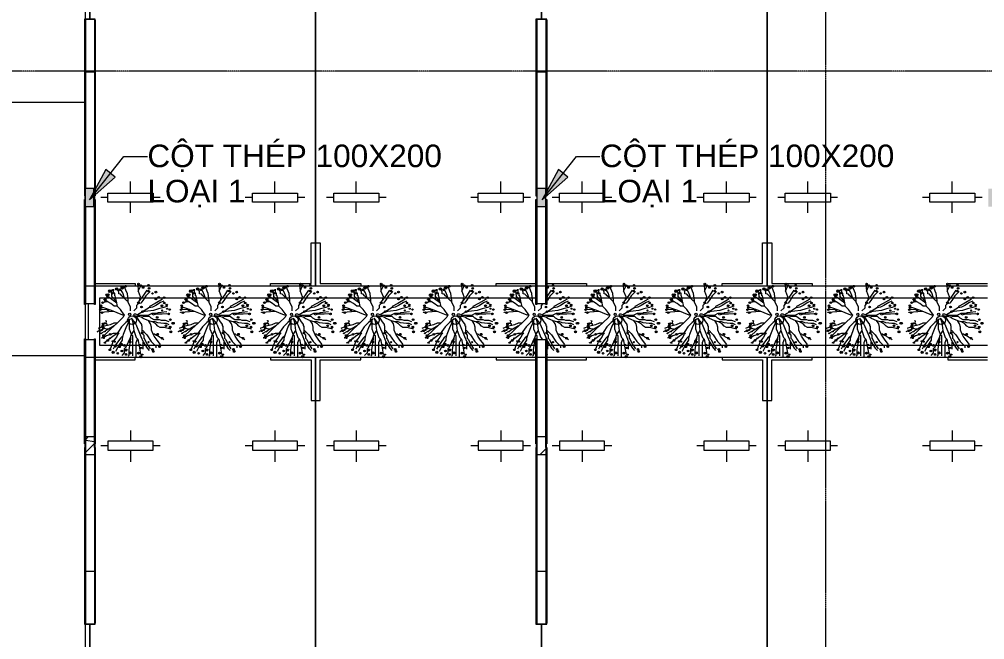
# Model space of a CAD drawing. Header units: millimetres. Extents: x 60855 to 206000, y 5274 to 78634.
# Drawn here: x 68421 to 79112, y 55438 to 62310 of the extents above; entities that cross this region are included whole.
import ezdxf

# ---------------------------------------------------------------- set-up
doc = ezdxf.new("R2010")
doc.units = ezdxf.units.MM
doc.linetypes.add('Grid Line', pattern=[22.225, 12.7, -3.175, 3.175, -3.175])
for name, color, linetype, lineweight in [('A-DETL-GENF-1', 7, 'Continuous', 9), ('A-DETL-THIN', 151, 'Continuous', 9), ('A-FLOR', 192, 'Continuous', 9), ('C-PRKG', 70, 'Continuous', 9), ('G-ANNO-TEXT-1', 7, 'Continuous', 9), ('G-IMPT', 8, 'Continuous', 9), ('L-PLNT-1', 253, 'Continuous', 9), ('S-COLS', 52, 'Continuous', 9), ('S-COLS-1', 52, 'Continuous', 25), ('S-GRID-1', 1, 'Grid Line', 9)]:
    doc.layers.add(name, color=color, linetype=linetype, lineweight=lineweight)
doc.styles.add('Arial', font='arial.ttf', dxfattribs={"height": 250})

# ---------------------------------------------------------------- blocks, each defined once
blk = doc.blocks.new('xe oto1 - xe oto-612721-TKCS_NHÀ XE 1 - MẶT BẰNG COTE _1_000')
at = {"layer": 'C-PRKG'}
for p, q in [((-2440, 4950), (-2000, 4950)), ((-2000, 4950), (-2000, 4980)), ((-500, 4980), (-500, 4950)), ((-500, 4950), (-50, 4950)), ((-50, 4950), (-50, 4500)), ((0, 4500), (0, 4980)), ((0, 0), (0, 4980)), ((-50, 4500), (0, 4500)), ((0, 500), (0, 4500)), ((0, 4500), (0, 500)), ((-2050, 4170), (-2050, 4050)), ((-2050, 4170), (-2050, 4050)), ((-450, 4170), (-450, 4050)), ((-450, 4170), (-450, 4050)), ((-2300, 4000), (-2380, 4000)), ((-2300, 4000), (-2380, 4000)), ((-1800, 4050), (-2300, 4050)), ((-2300, 4050), (-2300, 3950)), ((-1800, 3950), (-1800, 4050)), ((-1720, 4000), (-1800, 4000)), ((-1720, 4000), (-1800, 4000)), ((-700, 4000), (-780, 4000)), ((-700, 4000), (-780, 4000)), ((-200, 4050), (-700, 4050)), ((-700, 4050), (-700, 3950)), ((-200, 3950), (-200, 4050)), ((-120, 4000), (-200, 4000)), ((-120, 4000), (-200, 4000)), ((-2300, 3950), (-1800, 3950)), ((-2050, 3950), (-2050, 3820)), ((-2050, 3950), (-2050, 3820)), ((-700, 3950), (-200, 3950)), ((-450, 3950), (-450, 3820)), ((-450, 3950), (-450, 3820)), ((-2500, 2025), (-2500, 0)), ((-2500, 500), (-2500, 2025)), ((-2500, 2025), (-2500, 500)), ((-2450, 500), (-2500, 500)), ((-2500, 500), (-2500, 0)), ((-2450, 100), (-2450, 500)), ((0, 500), (-50, 500)), ((-50, 500), (-50, 100)), ((0, 0), (0, 500)), ((-2500, 0), (-2000, 0)), ((-2500, 0), (0, 0)), ((-2000, 100), (-2450, 100)), ((-2000, 0), (-2000, 100)), ((-500, 100), (-500, 0)), ((-50, 100), (-500, 100)), ((-500, 0), (0, 0))]:
    blk.add_line(p, q, dxfattribs=at)
blk = doc.blocks.new('xe oto1 - xe oto-V1-TKCS_NHÀ XE 1 - MẶT BẰNG COTE _1_000')
at = {"layer": 'C-PRKG'}
for p, q in [((-2500, 4980), (-2500, 4500)), ((-2500, 4980), (-2500, 0)), ((-2450, 4500), (-2450, 4950)), ((-2450, 4950), (-2000, 4950)), ((-2000, 4950), (-2000, 4980)), ((-500, 4980), (-500, 4950)), ((-500, 4950), (-60, 4950)), ((-2500, 4500), (-2450, 4500)), ((-2500, 500), (-2500, 4500)), ((-2500, 4500), (-2500, 500)), ((-2050, 4170), (-2050, 4050)), ((-2050, 4170), (-2050, 4050)), ((-450, 4170), (-450, 4050)), ((-450, 4170), (-450, 4050)), ((-2300, 4000), (-2380, 4000)), ((-2300, 4000), (-2380, 4000)), ((-1800, 4050), (-2300, 4050)), ((-2300, 4050), (-2300, 3950)), ((-1800, 3950), (-1800, 4050)), ((-1720, 4000), (-1800, 4000)), ((-1720, 4000), (-1800, 4000)), ((-700, 4000), (-780, 4000)), ((-700, 4000), (-780, 4000)), ((-200, 4050), (-700, 4050)), ((-700, 4050), (-700, 3950)), ((-200, 3950), (-200, 4050)), ((-120, 4000), (-200, 4000)), ((-120, 4000), (-200, 4000)), ((-2300, 3950), (-1800, 3950)), ((-2050, 3950), (-2050, 3820)), ((-2050, 3950), (-2050, 3820)), ((-700, 3950), (-200, 3950)), ((-450, 3950), (-450, 3820)), ((-450, 3950), (-450, 3820)), ((0, 0), (0, 2025)), ((0, 500), (0, 2025)), ((0, 2025), (0, 500)), ((-2450, 500), (-2500, 500)), ((-2500, 500), (-2500, 0)), ((-2450, 100), (-2450, 500)), ((0, 500), (-50, 500)), ((-50, 500), (-50, 100)), ((0, 0), (0, 500)), ((-2500, 0), (-2000, 0)), ((-2500, 0), (0, 0)), ((-2000, 100), (-2450, 100)), ((-2000, 0), (-2000, 100)), ((-500, 100), (-500, 0)), ((-50, 100), (-500, 100)), ((-500, 0), (0, 0))]:
    blk.add_line(p, q, dxfattribs=at)
blk = doc.blocks.new('xe oto1 - xe oto-615462-TKCS_NHÀ XE 1 - MẶT BẰNG COTE _1_000')
at = {"layer": 'C-PRKG'}
for p, q in [((-2500, 0), (0, 0)), ((-2500, -2025), (-2500, 0)), ((-500, 0), (0, 0)), ((-500, -100), (-500, 0)), ((0, 0), (0, -500)), ((0, 0), (0, -4980)), ((-2500, 0), (-2000, 0)), ((-2500, -500), (-2500, 0)), ((-2450, -100), (-2450, -500)), ((-2000, -100), (-2450, -100)), ((-2000, 0), (-2000, -100)), ((-50, -100), (-500, -100)), ((-50, -500), (-50, -100)), ((-2450, -500), (-2500, -500)), ((-2500, -500), (-2500, -2025)), ((-2500, -2025), (-2500, -500)), ((0, -500), (-50, -500)), ((0, -500), (0, -4500)), ((0, -4500), (0, -500)), ((-2050, -3950), (-2050, -3820)), ((-2050, -3950), (-2050, -3820)), ((-450, -3950), (-450, -3820)), ((-450, -3950), (-450, -3820)), ((-2300, -3950), (-1800, -3950)), ((-2300, -4050), (-2300, -3950)), ((-1800, -3950), (-1800, -4050)), ((-700, -3950), (-200, -3950)), ((-700, -4050), (-700, -3950)), ((-200, -3950), (-200, -4050)), ((-2300, -4000), (-2380, -4000)), ((-2300, -4000), (-2380, -4000)), ((-1800, -4050), (-2300, -4050)), ((-2050, -4170), (-2050, -4050)), ((-2050, -4170), (-2050, -4050)), ((-1720, -4000), (-1800, -4000)), ((-1720, -4000), (-1800, -4000)), ((-700, -4000), (-780, -4000)), ((-700, -4000), (-780, -4000)), ((-200, -4050), (-700, -4050)), ((-450, -4170), (-450, -4050)), ((-450, -4170), (-450, -4050)), ((-120, -4000), (-200, -4000)), ((-120, -4000), (-200, -4000)), ((-50, -4500), (0, -4500)), ((-50, -4950), (-50, -4500)), ((0, -4500), (0, -4980)), ((-2440, -4950), (-2000, -4950)), ((-2000, -4950), (-2000, -4980)), ((-500, -4950), (-50, -4950)), ((-500, -4980), (-500, -4950))]:
    blk.add_line(p, q, dxfattribs=at)
blk = doc.blocks.new('xe oto1 - xe oto-V3-TKCS_NHÀ XE 1 - MẶT BẰNG COTE _1_000')
at = {"layer": 'C-PRKG'}
for p, q in [((-2500, 0), (0, 0)), ((-2500, -4980), (-2500, 0)), ((-500, 0), (0, 0)), ((-500, -100), (-500, 0)), ((0, 0), (0, -500)), ((0, 0), (0, -2025)), ((-2500, 0), (-2000, 0)), ((-2500, -500), (-2500, 0)), ((-2450, -100), (-2450, -500)), ((-2000, -100), (-2450, -100)), ((-2000, 0), (-2000, -100)), ((-50, -100), (-500, -100)), ((-50, -500), (-50, -100)), ((-2450, -500), (-2500, -500)), ((-2500, -500), (-2500, -4500)), ((-2500, -4500), (-2500, -500)), ((0, -500), (-50, -500)), ((0, -500), (0, -2025)), ((0, -2025), (0, -500)), ((-2050, -3950), (-2050, -3820)), ((-2050, -3950), (-2050, -3820)), ((-450, -3950), (-450, -3820)), ((-450, -3950), (-450, -3820)), ((-2300, -3950), (-1800, -3950)), ((-2300, -4050), (-2300, -3950)), ((-1800, -3950), (-1800, -4050)), ((-700, -3950), (-200, -3950)), ((-700, -4050), (-700, -3950)), ((-200, -3950), (-200, -4050)), ((-2300, -4000), (-2380, -4000)), ((-2300, -4000), (-2380, -4000)), ((-1800, -4050), (-2300, -4050)), ((-2050, -4170), (-2050, -4050)), ((-2050, -4170), (-2050, -4050)), ((-1720, -4000), (-1800, -4000)), ((-1720, -4000), (-1800, -4000)), ((-700, -4000), (-780, -4000)), ((-700, -4000), (-780, -4000)), ((-200, -4050), (-700, -4050)), ((-450, -4170), (-450, -4050)), ((-450, -4170), (-450, -4050)), ((-120, -4000), (-200, -4000)), ((-120, -4000), (-200, -4000)), ((-2500, -4500), (-2450, -4500)), ((-2500, -4980), (-2500, -4500)), ((-2450, -4500), (-2450, -4950)), ((-2450, -4950), (-2000, -4950)), ((-2000, -4950), (-2000, -4980)), ((-500, -4950), (-60, -4950)), ((-500, -4980), (-500, -4950))]:
    blk.add_line(p, q, dxfattribs=at)
blk = doc.blocks.new('CAY SON LIEU - CAY SON LIEU_dwg-2253760-TKCS_NHÀ XE 1 - MẶT BẰNG COTE _1_000')
at = {"layer": 'G-IMPT'}
for p, q in [((-781, 794), (-1309, 1185)), ((-1176, 499), (-1565, 486)), ((-1191, 849), (-1443, 827)), ((-939, 409), (-1574, 357)), ((-1278, -35), (-1289, -152)), ((436, -1018), (436, -1353))]:
    blk.add_line(p, q, dxfattribs=at)
at = {"layer": 'G-IMPT', "flags": 128}
for points in [[(-428, 247), (-605, 500), (-745, 639), (-799, 886), (-847, 1134), (-874, 1134), (-874, 1252), (-928, 1252), (-928, 1440)], [(-252, 849), (-320, 917), (-446, 1043), (-541, 1139), (-608, 1205), (-690, 1227), (-690, 1314), (-762, 1463)], [(-416, 1017), (-504, 1280), (-602, 1445)], [(-144, 434), (-144, 519), (-144, 621), (-252, 827), (-252, 911), (-288, 1235), (-336, 1354), (-420, 1574)], [(201, 1692), (220, 1350), (335, 1598)], [(613, 1404), (462, 1164), (321, 977), (217, 840), (213, 753)], [(220, 1350), (316, 1098), (269, 909)], [(-767, 645), (-901, 645), (-1061, 770), (-1190, 851), (-1368, 956)], [(-799, 874), (-1004, 1103), (-1012, 1252)], [(1353, 980), (1001, 782), (736, 633), (736, 587), (495, 430), (180, 252), (110, 279), (22, 279), (-8, 249), (39, 202), (126, 202), (223, 168), (223, 228), (408, 228), (679, 228), (860, 322), (1108, 322), (1148, 363), (1544, 396)], [(773, 1329), (571, 1126), (434, 921), (343, 784), (213, 753), (142, 683), (142, 558), (12, 428)], [(-423, 242), (-500, 228), (-1030, 443), (-1388, 581), (-1517, 620), (-1565, 667)], [(1580, 654), (1416, 584), (1165, 520), (927, 450), (662, 420), (418, 393)], [(1403, 889), (1262, 822), (1041, 688), (884, 607), (733, 577)], [(-428, 241), (-477, 143), (-745, -122), (-1055, -401), (-1482, -829)], [(-157, 47), (-356, -109), (-558, -311), (-704, -522), (-782, -641), (-896, -720), (-1344, -1055)], [(-139, 65), (-208, -4), (-208, -411), (-109, -646)], [(-106, 98), (106, -182), (347, -755), (449, -1013), (631, -1310), (731, -1410)], [(-102, 102), (-38, -102), (8, -488), (123, -806), (199, -882), (275, -1293), (330, -1598)], [(101, 197), (240, -33), (365, -203), (365, -263), (391, -263), (391, -448), (429, -486), (562, -620), (623, -680), (828, -995), (1045, -1212), (1045, -1285)], [(1661, -73), (1487, -23), (1296, -23), (1212, 17), (954, 17), (820, 94), (739, 175), (515, 175), (374, 138), (223, 175)], [(1664, -214), (1537, -161), (1406, -161), (1128, -120), (1014, -80), (870, -80), (706, -33), (455, 84), (361, 138)], [(1554, 299), (1336, 272), (1051, 272), (904, 239), (873, 309)], [(-1206, -439), (-1346, -394), (-1693, -541)], [(-768, -137), (-923, -144), (-1093, -220), (-1418, -292), (-1641, -386)], [(-904, -265), (-1165, -420), (-1497, -598)], [(-1217, -247), (-1236, -163), (-1365, -137)], [(-211, -73), (-326, -284), (-476, -664), (-531, -851), (-531, -924), (-657, -1123), (-838, -1460)], [(1416, -922), (1275, -821), (1202, -794), (1152, -744), (1031, -704), (979, -652), (914, -652), (837, -466), (837, -318), (796, -177), (693, -23)], [(1728, -422), (1604, -392), (1423, -335), (1242, -335), (1138, -275), (1038, -174), (924, -110), (890, -77)], [(-771, -617), (-940, -617), (-1253, -734), (-1423, -832)], [(-729, -576), (-741, -679), (-797, -792), (-946, -985), (-1042, -1222), (-1101, -1391)], [(-494, -725), (-612, -842), (-874, -1195), (-952, -1352)], [(-106, -665), (-172, -870), (-240, -975), (-270, -1064), (-392, -1297), (-429, -1334), (-429, -1527), (-546, -1644)], [(-148, -790), (-148, -873), (-195, -1178), (-225, -1383), (-225, -1640), (-256, -1671)], [(8, -488), (-110, -661), (-53, -719), (-53, -1009), (-53, -1658)], [(391, -452), (391, -610), (472, -691), (472, -844), (529, -902), (621, -1097), (768, -1338)], [(1252, -1133), (1095, -928), (967, -741), (914, -647)], [(165, -899), (102, -1060), (102, -1187), (102, -1688)]]:
    blk.add_lwpolyline(points, dxfattribs=at)
at = {"layer": 'G-IMPT'}
for centre, radius in [((-1094, 1350), 66.5), ((-1094, 1350), 38.5), ((-1094, 1350), 28.5), ((-1094, 1350), 18.5), ((-956, 1404), 23.9), ((-780, 1457), 54.3), ((-780, 1457), 38.5), ((-780, 1457), 28.5), ((-780, 1457), 18.5), ((-627, 1414), 38.5), ((-627, 1414), 36.5), ((-627, 1414), 28.5), ((-627, 1414), 18.5), ((-520, 1512), 64), ((-520, 1512), 38.5), ((-520, 1512), 28.5), ((-520, 1512), 18.5), ((-366, 1581), 39.3), ((-366, 1581), 38.5), ((-366, 1581), 28.5), ((-366, 1581), 18.5), ((233, 1678), 38.5), ((233, 1678), 28.5), ((233, 1678), 19.3), ((233, 1678), 18.5), ((336, 1608), 38.5), ((336, 1608), 28.5), ((336, 1608), 18.5), ((342, 1608), 6.08), ((447, 1522), 38.5), ((447, 1522), 32.9), ((447, 1522), 28.5), ((447, 1522), 18.5), ((687, 1354), 38.5), ((698, 1615), 38.5), ((687, 1354), 28.5), ((698, 1615), 32.9), ((687, 1354), 22.4), ((698, 1615), 28.5), ((687, 1354), 18.5), ((698, 1615), 18.5), ((725, 1478), 38.5), ((725, 1478), 28.5), ((725, 1478), 24), ((725, 1478), 18.5), ((-1369, 957), 9.71), ((-1313, 976), 38.5), ((-1313, 976), 28.5), ((-1319, 898), 21.7), ((-1313, 976), 25.8), ((-1313, 976), 18.5), ((-1246, 1181), 38.5), ((-1246, 1181), 28.5), ((-1246, 1181), 27.2), ((-1246, 1181), 18.5), ((-1233, 1105), 21.8), ((-1172, 1181), 38.5), ((-1172, 1181), 36.5), ((-1172, 1181), 28.5), ((-1172, 1181), 18.5), ((-983, 1252), 38.5), ((-983, 1252), 28.5), ((-983, 1252), 26.4), ((-983, 1252), 18.5), ((882, 1247), 31.7), ((1038, 1306), 38.5), ((1040, 982), 38.5), ((1040, 982), 32.8), ((1038, 1306), 28.5), ((1038, 1306), 28.6), ((1040, 982), 28.5), ((1038, 1306), 18.5), ((1040, 982), 18.5), ((1173, 1065), 38.5), ((1173, 1065), 28.5), ((1173, 1065), 23.3), ((1173, 1065), 18.5), ((1423, 1046), 38.5), ((1423, 1046), 28.5), ((1423, 1046), 25.5), ((1423, 1046), 18.5), ((-1551, 486), 33.6), ((-1551, 486), 23.6), ((-1551, 486), 13.6), ((-1521, 675), 38.5), ((-1521, 675), 32.5), ((-1521, 675), 28.5), ((-1506, 582), 38.5), ((-1521, 675), 18.5), ((-1506, 582), 28.5), ((-1506, 582), 18.5), ((-1438, 813), 38.5), ((-1438, 813), 28.5), ((-1438, 813), 21.6), ((-1438, 813), 18.5), ((-1177, 470), 38.5), ((-1177, 470), 28.5), ((-1177, 470), 18.5), ((228, 810), 38.5), ((228, 810), 28.5), ((228, 810), 18.5), ((374, 610), 38.5), ((374, 610), 28.5), ((374, 610), 18.5), ((1321, 671), 40.1), ((1321, 671), 38.5), ((1321, 671), 28.5), ((1321, 671), 18.5), ((1334, 454), 24.8), ((1432, 799), 38.5), ((1432, 799), 34.3), ((1432, 799), 28.5), ((1432, 799), 18.5), ((1542, 709), 38.5), ((1542, 709), 32.4), ((1542, 709), 28.5), ((1542, 709), 18.5), ((1559, 535), 24), ((1686, 493), 30.6), ((-1565, 367), 8.61), ((-1467, 348), 38.5), ((-1467, 348), 28.5), ((-1467, 348), 18.5), ((-1467, 348), 15), ((-70, 0), 203), ((-177, 275), 50.7), ((418, 393), 38.5), ((418, 393), 28.5), ((418, 393), 18.5), ((1103, 126), 38.5), ((1103, 126), 28.5), ((1103, 126), 18.5), ((1635, 293), 39.2), ((1635, 293), 38.5), ((1635, 293), 28.5), ((1635, 293), 18.5), ((1716, 21), 38.5), ((1716, 21), 28.5), ((1716, 21), 28.5), ((1716, 21), 18.5), ((-1624, -387), 4.48), ((-1606, -363), 5.3), ((-1469, -465), 17.2), ((-1430, -273), 38.5), ((-1430, -273), 28.5), ((-1413, -177), 43.7), ((-1414, -350), 38.5), ((-1430, -273), 22), ((-1414, -350), 38.2), ((-1413, -177), 38.5), ((-1430, -273), 18.5), ((-1414, -350), 28.5), ((-1413, -177), 28.5), ((-1414, -350), 18.5), ((-1413, -177), 18.5), ((-1351, -131), 8.27), ((-1346, -381), 11.7), ((-1292, -162), 9.2), ((-1290, -20), 5.73), ((-1271, -37), 7.01), ((-1215, -418), 12.9), ((1508, -260), 38.5), ((1508, -260), 33.2), ((1508, -260), 28.5), ((1508, -260), 18.5), ((1703, -324), 38.5), ((1703, -324), 35), ((1703, -324), 28.5), ((1703, -324), 18.5), ((1818, -141), 38.5), ((1818, -141), 38), ((1818, -141), 28.5), ((1818, -141), 18.5), ((1856, -141), 38.5), ((1856, -141), 28.5), ((1856, -141), 18.5), ((-1687, -542), 3.03), ((-1669, -524), 5.71), ((-1567, -494), 38.5), ((-1567, -494), 31.3), ((-1567, -494), 28.5), ((-1567, -494), 18.5), ((-1506, -611), 18), ((-1484, -822), 6.1), ((-1459, -818), 8.58), ((-1397, -714), 38.5), ((-1397, -714), 28.5), ((-1397, -714), 21.1), ((-1397, -714), 18.5), ((-1383, -836), 21.7), ((-1338, -531), 15.2), ((-1103, -849), 22.4), ((-1084, -663), 38.5), ((-1084, -663), 28.5), ((-1084, -663), 18.5), ((-722, -615), 38.5), ((-722, -615), 28.5), ((-722, -615), 18.5), ((404, -597), 38.5), ((404, -597), 28.5), ((404, -597), 18.5), ((1120, -654), 38.5), ((1120, -654), 28.5), ((1120, -654), 18.5), ((1327, -839), 38.5), ((1327, -839), 28.5), ((1327, -839), 18.5), ((1739, -541), 45.4), ((1739, -541), 38.5), ((1739, -541), 28.5), ((1739, -541), 18.5), ((-1354, -1054), 11.3), ((-1310, -1054), 18), ((-1198, -943), 38.5), ((-1198, -943), 28.5), ((-1198, -943), 18.5), ((-1101, -1381), 38.5), ((-1101, -1381), 36.4), ((-973, -980), 24.9), ((-882, -998), 33.3), ((-845, -1211), 38.5), ((-845, -1211), 30.8), ((-845, -1211), 28.5), ((-845, -1211), 18.5), ((-650, -1240), 38.5), ((-650, -1240), 34.6), ((-650, -1240), 28.5), ((-650, -1240), 18.5), ((-559, -1119), 38.5), ((-559, -1119), 38), ((-559, -1119), 28.5), ((-559, -1119), 18.5), ((-432, -1193), 24.2), ((-417, -1173), 38.5), ((-417, -1173), 28.5), ((-417, -1173), 18.5), ((-158, -1013), 38.5), ((-158, -1013), 28.5), ((-158, -1013), 18.5), ((295, -1145), 25.4), ((354, -1291), 31.8), ((698, -1024), 26.2), ((884, -1365), 38.7), ((884, -1365), 38.5), ((884, -1365), 28.5), ((884, -1365), 18.5), ((1215, -1229), 42.5), ((1215, -1229), 38.5), ((1215, -1229), 28.5), ((1215, -1229), 18.5), ((-1101, -1381), 28.5), ((-1101, -1381), 18.5), ((-946, -1495), 49.6), ((-946, -1495), 38.5), ((-946, -1495), 28.5), ((-946, -1495), 18.5), ((-734, -1543), 33.6), ((-543, -1432), 38.5), ((-543, -1432), 28.9), ((-543, -1432), 28.5), ((-543, -1432), 18.5), ((-354, -1399), 38.5), ((-348, -1596), 38.5), ((-354, -1399), 28.5), ((-348, -1596), 34.1), ((-348, -1596), 28.5), ((-354, -1399), 18.5), ((-348, -1596), 18.5), ((-333, -1378), 29.9), ((-145, -1536), 38.5), ((-145, -1507), 29.4), ((-145, -1536), 28.5), ((-145, -1536), 18.5), ((232, -1539), 44.5), ((232, -1539), 38.5), ((232, -1539), 28.5), ((232, -1539), 18.5), ((340, -1701), 49.8), ((340, -1701), 38.5), ((340, -1701), 28.5), ((340, -1701), 18.5), ((408, -1602), 25.7), ((919, -1458), 38.4), ((919, -1458), 38.5), ((919, -1458), 28.5), ((919, -1458), 18.5)]:
    blk.add_circle(centre, radius, dxfattribs=at)
blk = doc.blocks.new('CAY SON LIEU - CAY BONG TRANG-2253785-TKCS_NHÀ XE 1 - MẶT BẰNG COTE _1_000')
at = {"xscale": 0.238, "yscale": 0.238, "zscale": 0.238}
blk.add_blockref('CAY SON LIEU - CAY SON LIEU_dwg-2253760-TKCS_NHÀ XE 1 - MẶT BẰNG COTE _1_000', (0, 0), dxfattribs=at)
blk = doc.blocks.new('CAY SON LIEU - CAY SON LIEU_dwg-V8-TKCS_NHÀ XE 1 - MẶT BẰNG COTE _1_000')
at = {"layer": 'G-IMPT'}
for p, q in [((-781, 794), (-1309, 1185)), ((-1176, 499), (-1565, 486)), ((-1191, 849), (-1443, 827)), ((-939, 409), (-1574, 357)), ((-1278, -35), (-1289, -152)), ((436, -1018), (436, -1353))]:
    blk.add_line(p, q, dxfattribs=at)
at = {"layer": 'G-IMPT', "flags": 128}
for points in [[(-428, 247), (-605, 500), (-745, 639), (-799, 886), (-847, 1134), (-874, 1134), (-874, 1252), (-928, 1252), (-928, 1440)], [(-252, 849), (-320, 917), (-446, 1043), (-541, 1139), (-608, 1205), (-690, 1227), (-690, 1314), (-762, 1463)], [(-416, 1017), (-504, 1280), (-602, 1445)], [(-144, 434), (-144, 519), (-144, 621), (-252, 827), (-252, 911), (-288, 1235), (-336, 1354), (-420, 1574)], [(613, 1404), (462, 1164), (408, 1092)], [(-767, 645), (-901, 645), (-1061, 770), (-1190, 851), (-1368, 956)], [(-799, 874), (-1004, 1103), (-1012, 1252)], [(1353, 980), (1001, 782), (736, 633), (736, 587), (495, 430), (180, 252), (110, 279), (22, 279), (-8, 249), (39, 202), (126, 202), (223, 168), (223, 228), (408, 228), (679, 228), (860, 322), (1108, 322), (1148, 363), (1544, 396)], [(773, 1329), (571, 1126), (434, 921), (408, 882)], [(-423, 242), (-500, 228), (-1030, 443), (-1388, 581), (-1517, 620), (-1565, 667)], [(234, 758), (213, 753), (142, 683), (142, 558), (12, 428)], [(1580, 654), (1416, 584), (1165, 520), (927, 450), (662, 420), (418, 393)], [(1403, 889), (1262, 822), (1041, 688), (884, 607), (733, 577)], [(-428, 241), (-477, 143), (-745, -122), (-1055, -401), (-1482, -829)], [(-157, 47), (-356, -109), (-558, -311), (-704, -522), (-782, -641), (-896, -720), (-1344, -1055)], [(-139, 65), (-208, -4), (-208, -411), (-109, -646)], [(-106, 98), (106, -182), (347, -755), (390, -864)], [(-102, 102), (-38, -102), (8, -488), (123, -806), (199, -882), (202, -898)], [(101, 197), (240, -33), (365, -203), (365, -263), (391, -263), (391, -448), (429, -486), (562, -620), (623, -680), (828, -995), (1045, -1212), (1045, -1285)], [(1661, -73), (1487, -23), (1296, -23), (1212, 17), (954, 17), (820, 94), (739, 175), (515, 175), (374, 138), (223, 175)], [(1664, -214), (1537, -161), (1406, -161), (1128, -120), (1014, -80), (870, -80), (706, -33), (455, 84), (361, 138)], [(1554, 299), (1336, 272), (1051, 272), (904, 239), (873, 309)], [(-1206, -439), (-1346, -394), (-1693, -541)], [(-768, -137), (-923, -144), (-1093, -220), (-1418, -292), (-1641, -386)], [(-904, -265), (-1165, -420), (-1497, -598)], [(-1217, -247), (-1236, -163), (-1365, -137)], [(-211, -73), (-326, -284), (-476, -664), (-531, -851), (-531, -924), (-657, -1123), (-838, -1460)], [(1416, -922), (1275, -821), (1202, -794), (1152, -744), (1031, -704), (979, -652), (914, -652), (837, -466), (837, -318), (796, -177), (693, -23)], [(1728, -422), (1604, -392), (1423, -335), (1242, -335), (1138, -275), (1038, -174), (924, -110), (890, -77)], [(-771, -617), (-940, -617), (-1253, -734), (-1423, -832)], [(-729, -576), (-741, -679), (-797, -792), (-946, -985), (-1042, -1222), (-1101, -1391)], [(-494, -725), (-612, -842), (-874, -1195), (-952, -1352)], [(-106, -665), (-172, -870), (-240, -975), (-270, -1064), (-392, -1297), (-429, -1334), (-429, -1527), (-546, -1644)], [(-148, -790), (-148, -873), (-195, -1178), (-225, -1383), (-225, -1640), (-256, -1671)], [(8, -488), (-110, -661), (-53, -719), (-53, -898)], [(391, -452), (391, -610), (472, -691), (472, -844), (529, -902), (621, -1097), (768, -1338)], [(1252, -1133), (1095, -928), (967, -741), (914, -647)], [(408, -910), (449, -1013), (631, -1310), (731, -1410)]]:
    blk.add_lwpolyline(points, dxfattribs=at)
at = {"layer": 'G-IMPT'}
for centre, radius in [((-1094, 1350), 66.5), ((-1094, 1350), 38.5), ((-1094, 1350), 28.5), ((-1094, 1350), 18.5), ((-956, 1404), 23.9), ((-780, 1457), 54.3), ((-780, 1457), 38.5), ((-780, 1457), 28.5), ((-780, 1457), 18.5), ((-627, 1414), 38.5), ((-627, 1414), 36.5), ((-627, 1414), 28.5), ((-627, 1414), 18.5), ((-520, 1512), 64), ((-520, 1512), 38.5), ((-520, 1512), 28.5), ((-520, 1512), 18.5), ((-366, 1581), 39.3), ((-366, 1581), 38.5), ((-366, 1581), 28.5), ((-366, 1581), 18.5), ((447, 1522), 38.5), ((447, 1522), 32.9), ((447, 1522), 28.5), ((447, 1522), 18.5), ((687, 1354), 38.5), ((698, 1615), 38.5), ((687, 1354), 28.5), ((698, 1615), 32.9), ((687, 1354), 22.4), ((698, 1615), 28.5), ((687, 1354), 18.5), ((698, 1615), 18.5), ((725, 1478), 38.5), ((725, 1478), 28.5), ((725, 1478), 24), ((725, 1478), 18.5), ((-1369, 957), 9.71), ((-1313, 976), 38.5), ((-1313, 976), 28.5), ((-1319, 898), 21.7), ((-1313, 976), 25.8), ((-1313, 976), 18.5), ((-1246, 1181), 38.5), ((-1246, 1181), 28.5), ((-1246, 1181), 27.2), ((-1246, 1181), 18.5), ((-1233, 1105), 21.8), ((-1172, 1181), 38.5), ((-1172, 1181), 36.5), ((-1172, 1181), 28.5), ((-1172, 1181), 18.5), ((-983, 1252), 38.5), ((-983, 1252), 28.5), ((-983, 1252), 26.4), ((-983, 1252), 18.5), ((882, 1247), 31.7), ((1038, 1306), 38.5), ((1040, 982), 38.5), ((1040, 982), 32.8), ((1038, 1306), 28.5), ((1038, 1306), 28.6), ((1040, 982), 28.5), ((1038, 1306), 18.5), ((1040, 982), 18.5), ((1173, 1065), 38.5), ((1173, 1065), 28.5), ((1173, 1065), 23.3), ((1173, 1065), 18.5), ((1423, 1046), 38.5), ((1423, 1046), 28.5), ((1423, 1046), 25.5), ((1423, 1046), 18.5), ((-1551, 486), 33.6), ((-1551, 486), 23.6), ((-1551, 486), 13.6), ((-1521, 675), 38.5), ((-1521, 675), 32.5), ((-1521, 675), 28.5), ((-1506, 582), 38.5), ((-1521, 675), 18.5), ((-1506, 582), 28.5), ((-1506, 582), 18.5), ((-1438, 813), 38.5), ((-1438, 813), 28.5), ((-1438, 813), 21.6), ((-1438, 813), 18.5), ((-1177, 470), 38.5), ((-1177, 470), 28.5), ((-1177, 470), 18.5), ((374, 610), 38.5), ((374, 610), 28.5), ((374, 610), 18.5), ((1321, 671), 40.1), ((1321, 671), 38.5), ((1321, 671), 28.5), ((1321, 671), 18.5), ((1334, 454), 24.8), ((1432, 799), 38.5), ((1432, 799), 34.3), ((1432, 799), 28.5), ((1432, 799), 18.5), ((1542, 709), 38.5), ((1542, 709), 32.4), ((1542, 709), 28.5), ((1542, 709), 18.5), ((1559, 535), 24), ((1686, 493), 30.6), ((-1565, 367), 8.61), ((-1467, 348), 38.5), ((-1467, 348), 28.5), ((-1467, 348), 18.5), ((-1467, 348), 15), ((-70, 0), 203), ((-177, 275), 50.7), ((418, 393), 38.5), ((418, 393), 28.5), ((418, 393), 18.5), ((1103, 126), 38.5), ((1103, 126), 28.5), ((1103, 126), 18.5), ((1635, 293), 39.2), ((1635, 293), 38.5), ((1635, 293), 28.5), ((1635, 293), 18.5), ((1716, 21), 38.5), ((1716, 21), 28.5), ((1716, 21), 28.5), ((1716, 21), 18.5), ((-1624, -387), 4.48), ((-1606, -363), 5.3), ((-1469, -465), 17.2), ((-1430, -273), 38.5), ((-1430, -273), 28.5), ((-1413, -177), 43.7), ((-1414, -350), 38.5), ((-1430, -273), 22), ((-1414, -350), 38.2), ((-1413, -177), 38.5), ((-1430, -273), 18.5), ((-1414, -350), 28.5), ((-1413, -177), 28.5), ((-1414, -350), 18.5), ((-1413, -177), 18.5), ((-1351, -131), 8.27), ((-1346, -381), 11.7), ((-1292, -162), 9.2), ((-1290, -20), 5.73), ((-1271, -37), 7.01), ((-1215, -418), 12.9), ((1508, -260), 38.5), ((1508, -260), 33.2), ((1508, -260), 28.5), ((1508, -260), 18.5), ((1703, -324), 38.5), ((1703, -324), 35), ((1703, -324), 28.5), ((1703, -324), 18.5), ((1818, -141), 38.5), ((1818, -141), 38), ((1818, -141), 28.5), ((1818, -141), 18.5), ((1856, -141), 38.5), ((1856, -141), 28.5), ((1856, -141), 18.5), ((-1687, -542), 3.03), ((-1669, -524), 5.71), ((-1567, -494), 38.5), ((-1567, -494), 31.3), ((-1567, -494), 28.5), ((-1567, -494), 18.5), ((-1506, -611), 18), ((-1484, -822), 6.1), ((-1459, -818), 8.58), ((-1397, -714), 38.5), ((-1397, -714), 28.5), ((-1397, -714), 21.1), ((-1397, -714), 18.5), ((-1383, -836), 21.7), ((-1338, -531), 15.2), ((-1103, -849), 22.4), ((-1084, -663), 38.5), ((-1084, -663), 28.5), ((-1084, -663), 18.5), ((-722, -615), 38.5), ((-722, -615), 28.5), ((-722, -615), 18.5), ((404, -597), 38.5), ((404, -597), 28.5), ((404, -597), 18.5), ((1120, -654), 38.5), ((1120, -654), 28.5), ((1120, -654), 18.5), ((1327, -839), 38.5), ((1327, -839), 28.5), ((1327, -839), 18.5), ((1739, -541), 45.4), ((1739, -541), 38.5), ((1739, -541), 28.5), ((1739, -541), 18.5), ((-1354, -1054), 11.3), ((-1310, -1054), 18), ((-1198, -943), 38.5), ((-1198, -943), 28.5), ((-1198, -943), 18.5), ((-1101, -1381), 38.5), ((-1101, -1381), 36.4), ((-973, -980), 24.9), ((-882, -998), 33.3), ((-845, -1211), 38.5), ((-845, -1211), 30.8), ((-845, -1211), 28.5), ((-845, -1211), 18.5), ((-650, -1240), 38.5), ((-650, -1240), 34.6), ((-650, -1240), 28.5), ((-650, -1240), 18.5), ((-559, -1119), 38.5), ((-559, -1119), 38), ((-559, -1119), 28.5), ((-559, -1119), 18.5), ((-432, -1193), 24.2), ((-417, -1173), 38.5), ((-417, -1173), 28.5), ((-417, -1173), 18.5), ((-158, -1013), 38.5), ((-158, -1013), 28.5), ((-158, -1013), 18.5), ((698, -1024), 26.2), ((884, -1365), 38.7), ((884, -1365), 38.5), ((884, -1365), 28.5), ((884, -1365), 18.5), ((1215, -1229), 42.5), ((1215, -1229), 38.5), ((1215, -1229), 28.5), ((1215, -1229), 18.5), ((-1101, -1381), 28.5), ((-1101, -1381), 18.5), ((-946, -1495), 49.6), ((-946, -1495), 38.5), ((-946, -1495), 28.5), ((-946, -1495), 18.5), ((-734, -1543), 33.6), ((-543, -1432), 38.5), ((-543, -1432), 28.9), ((-543, -1432), 28.5), ((-543, -1432), 18.5), ((-354, -1399), 38.5), ((-348, -1596), 38.5), ((-354, -1399), 28.5), ((-348, -1596), 34.1), ((-348, -1596), 28.5), ((-354, -1399), 18.5), ((-348, -1596), 18.5), ((-333, -1378), 29.9), ((-145, -1536), 38.5), ((-145, -1507), 29.4), ((-145, -1536), 28.5), ((-145, -1536), 18.5), ((919, -1458), 38.4), ((919, -1458), 38.5), ((919, -1458), 28.5), ((919, -1458), 18.5)]:
    blk.add_circle(centre, radius, dxfattribs=at)
for start, end in [(360, 89.8319), (270.1681, 360)]:
    blk.add_arc((408, -1602), 25.7, start, end, dxfattribs=at)
blk = doc.blocks.new('CAY SON LIEU - CAY BONG TRANG-V9-TKCS_NHÀ XE 1 - MẶT BẰNG COTE _1_000')
at = {"xscale": 0.238, "yscale": 0.238, "zscale": 0.238}
blk.add_blockref('CAY SON LIEU - CAY SON LIEU_dwg-V8-TKCS_NHÀ XE 1 - MẶT BẰNG COTE _1_000', (0, 0), dxfattribs=at)
blk = doc.blocks.new('TRỤ ĐỂ XE - TRỤ ĐỂ XE-2599185-TKCS_NHÀ XE 1 - MẶT BẰNG COTE _1_000')
at = {"layer": 'S-COLS'}
for p, q in [((-60, 961), (-60, 1185)), ((-60, 1185), (-50, 1185)), ((-50, 1185), (-50, 961)), ((-50, 1177), (50, 1177)), ((50, 961), (50, 1185)), ((50, 1185), (60, 1185)), ((60, 1185), (60, 961)), ((50, 978), (-50, 978)), ((-60, 20), (-60, 961)), ((-50, 961), (-60, 961)), ((-50, 961), (-50, 100)), ((50, 100), (50, 961)), ((60, 961), (50, 961)), ((60, 961), (60, 20)), ((-50, 20), (-60, 20)), ((60, 20), (50, 20)), ((-60, -1363), (-60, -20)), ((-50, -20), (-60, -20)), ((-50, -1363), (-50, -100)), ((60, -20), (50, -20)), ((50, -1363), (50, -100)), ((60, -1363), (60, -20)), ((-60, -1966), (-60, -1363)), ((-50, -1363), (-60, -1363)), ((-50, -1966), (-50, -1363)), ((-50, -1388), (50, -1388)), ((50, -1966), (50, -1363)), ((60, -1363), (50, -1363)), ((60, -1966), (60, -1363)), ((-50, -1966), (-60, -1966)), ((-60, -1966), (-60, -1975)), ((-60, -1975), (60, -1975)), ((-50, -1974), (-50, -1966)), ((-50, -1974), (50, -1974)), ((60, -1966), (50, -1966)), ((50, -1974), (50, -1966)), ((60, -1975), (60, -1966))]:
    blk.add_line(p, q, dxfattribs=at)
blk = doc.blocks.new('TRỤ ĐỂ XE - TRỤ ĐỂ XE-V30-TKCS_NHÀ XE 1 - MẶT BẰNG COTE _1_000')
at = {"layer": 'S-COLS'}
h = blk.add_hatch(dxfattribs=at)
h.set_pattern_fill('FP_1', color=256, style=0, pattern_type=2)
h.set_pattern_definition([(230, (69202.6, 60335.3), (-910.9205, 79.6957), [95.25, -1047.75]), (175, (69202.6, 60335.3), (176.214, -955.284), [76.2, -838.2]), (280.451, (69126.65, 60341.95), (-734.7125, -875.5834), [80.95, -890.45]), (226.184, (69202.6, 60081.3), (-1355.395, 210.214), [142.875, -1571.625]), (276.636, (69089.6, 60098.8), (-1187.013, -1237.138), [121.425, -1335.676]), (171.184, (69202.6, 60081.3), (-1187.025, -1237.126), [114.3, -1257.3]), (201, (69075.6, 60144.8), (-758.072, 511.3264), [95.25, -1047.75]), (146, (69075.6, 60144.8), (-309.011, -920.941), [76.2, -838.2]), (251.451, (69012.4, 60187.4), (-1067.085, -409.607), [80.95, -890.45]), (217.5, (69202.56, 60335.3), (-15.443, -422.7752), [8.382, -819.658, 8.382, -842.518, -841.375]), (217.5, (69202.56, 60335.3), (-15.443, -422.7752), [-1678.94, 8.382, -832.993]), (187.5, (69202.56, 60335.3), (-334.0983, -500.9029), [8.382, -476.758, 8.382, -800.608, -320.675]), (187.5, (69202.56, 60335.3), (-334.0983, -500.9029), [-1294.13, 8.382, -312.293]), (147.5, (69485.77, 60335.3), (-677.9547, 28.6448), [8.382, -309.118, 8.382, -982.218, -1314.45]), (147.5, (69485.77, 60335.3), (-677.9547, 28.6448), [-1308.1, 8.382, -1306.068]), (137.5, (69612.8, 60335.3), (-740.6466, -127.1332), [8.382, -404.368, 8.382, -649.478, -933.45]), (137.5, (69612.8, 60335.3), (-740.6466, -127.1332), [-1070.61, 8.382, -925.068]), (225, (69202.56, 60335.3), (314.309, -314.309), []), (225, (69202.56, 59859.06), (314.309, -314.309), [])])
h.paths.add_polyline_path([(-50, 100), (-50, -100), (-45, -100), (-45, 100)])
for p, q in [((-60, 961), (-60, 1185)), ((-60, 1185), (-50, 1185)), ((-50, 1185), (-50, 961)), ((-50, 1177), (50, 1177)), ((50, 961), (50, 1185)), ((50, 1185), (60, 1185)), ((60, 1185), (60, 961)), ((50, 978), (-50, 978)), ((-60, 20), (-60, 961)), ((-50, 961), (-60, 961)), ((-50, 961), (-50, 20)), ((50, 100), (50, 961)), ((60, 961), (50, 961)), ((60, 961), (60, 20)), ((-50, 20), (-60, 20)), ((-45, 100), (-50, 100)), ((60, 20), (55, 20)), ((-60, -1363), (-60, -20)), ((-50, -20), (-60, -20)), ((-50, -1363), (-50, -20)), ((-45, -100), (-50, -100)), ((50, -1363), (50, -100)), ((60, -20), (55, -20)), ((60, -1363), (60, -20)), ((-60, -1966), (-60, -1363)), ((-50, -1363), (-60, -1363)), ((-50, -1966), (-50, -1363)), ((-50, -1388), (50, -1388)), ((50, -1966), (50, -1363)), ((60, -1363), (50, -1363)), ((60, -1966), (60, -1363)), ((-50, -1966), (-60, -1966)), ((-60, -1966), (-60, -1975)), ((-60, -1975), (60, -1975)), ((-50, -1974), (-50, -1966)), ((-50, -1974), (50, -1974)), ((60, -1966), (50, -1966)), ((50, -1974), (50, -1966)), ((60, -1975), (60, -1966))]:
    blk.add_line(p, q, dxfattribs=at)
at = {"layer": 'S-COLS-1'}
blk.add_line((-50, 20), (-50, -20), dxfattribs=at)
blk = doc.blocks.new('TRỤ ĐỂ XE - TRỤ ĐỂ XE-2599187-TKCS_NHÀ XE 1 - MẶT BẰNG COTE _1_000')
at = {"layer": 'S-COLS'}
h = blk.add_hatch(dxfattribs=at)
h.set_pattern_fill('FP_2', color=256, style=0, pattern_type=2)
h.set_pattern_definition([(230, (74202.6, 57586.3), (-910.9205, 79.6957), [95.25, -1047.75]), (175, (74202.6, 57586.3), (176.214, -955.284), [76.2, -838.2]), (280.451, (74126.65, 57593), (-734.7125, -875.5834), [80.95, -890.45]), (226.184, (74202.6, 57332.3), (-1355.395, 210.214), [142.875, -1571.625]), (276.636, (74089.6, 57349.9), (-1187.013, -1237.138), [121.425, -1335.676]), (171.184, (74202.6, 57332.3), (-1187.025, -1237.126), [114.3, -1257.3]), (201, (74075.6, 57395.8), (-758.072, 511.3264), [95.25, -1047.75]), (146, (74075.6, 57395.8), (-309.011, -920.941), [76.2, -838.2]), (251.451, (74012.4, 57438.45), (-1067.085, -409.607), [80.95, -890.45]), (217.5, (74202.56, 57586.34), (-15.443, -422.7752), [8.382, -819.658, 8.382, -1683.893]), (217.5, (74202.56, 57586.34), (-15.443, -422.7752), [-836.422, -842.518, 8.382, -832.993]), (187.5, (74202.56, 57586.34), (-334.0983, -500.9029), [8.382, -476.758, 8.382, -1121.283]), (187.5, (74202.56, 57586.34), (-334.0983, -500.9029), [-493.522, -800.608, 8.382, -312.293]), (147.5, (74485.77, 57586.34), (-677.9547, 28.6448), [8.382, -309.118, 8.382, -982.218, -1314.45]), (147.5, (74485.77, 57586.34), (-677.9547, 28.6448), [-1308.1, 8.382, -1306.068]), (137.5, (74612.8, 57586.34), (-740.6466, -127.1332), [8.382, -404.368, 8.382, -649.478, -933.45]), (137.5, (74612.8, 57586.34), (-740.6466, -127.1332), [-1070.61, 8.382, -925.068]), (225, (74202.56, 57586.34), (314.309, -314.309), []), (225, (74202.56, 57110.1), (314.309, -314.309), [])])
h.paths.add_polyline_path([(-50, 100), (-50, -100), (50, -100), (50, 100)])
for p, q in [((60, 1975), (-60, 1975)), ((-60, 1975), (-60, 1966)), ((-60, 1966), (-50, 1966)), ((-60, 1363), (-60, 1966)), ((50, 1974), (-50, 1974)), ((-50, 1966), (-50, 1974)), ((-50, 1363), (-50, 1966)), ((50, 1966), (50, 1974)), ((50, 1966), (60, 1966)), ((50, 1363), (50, 1966)), ((60, 1966), (60, 1975)), ((60, 1363), (60, 1966)), ((-60, 1363), (-50, 1363)), ((-60, 20), (-60, 1363)), ((50, 1388), (-50, 1388)), ((-50, 20), (-50, 1363)), ((50, 1363), (60, 1363)), ((50, 20), (50, 1363)), ((60, 20), (60, 1363)), ((-60, 20), (-50, 20)), ((-50, 100), (50, 100)), ((50, 20), (60, 20)), ((-60, -961), (-60, -20)), ((-60, -20), (-50, -20)), ((-50, -20), (-50, -961)), ((-50, -100), (50, -100)), ((50, -961), (50, -20)), ((50, -20), (60, -20)), ((60, -20), (60, -961)), ((-60, -1185), (-60, -961)), ((-60, -961), (-50, -961)), ((-50, -961), (-50, -1185)), ((50, -1185), (50, -961)), ((50, -961), (60, -961)), ((60, -961), (60, -1185)), ((-50, -978), (50, -978)), ((-50, -1185), (-60, -1185)), ((50, -1177), (-50, -1177)), ((60, -1185), (50, -1185))]:
    blk.add_line(p, q, dxfattribs=at)
at = {"layer": 'S-COLS-1'}
for p, q in [((-50, -20), (-50, 20)), ((50, 20), (50, -20))]:
    blk.add_line(p, q, dxfattribs=at)
blk = doc.blocks.new('TRỤ ĐỂ XE - TRỤ ĐỂ XE-V31-TKCS_NHÀ XE 1 - MẶT BẰNG COTE _1_000')
at = {"layer": 'S-COLS'}
h = blk.add_hatch(dxfattribs=at)
h.set_pattern_fill('FP_3', color=256, style=0, pattern_type=2)
h.set_pattern_definition([(230, (69202.6, 57586.3), (-910.9205, 79.6957), [95.25, -1047.75]), (175, (69202.6, 57586.3), (176.214, -955.284), [76.2, -838.2]), (280.451, (69126.65, 57593), (-734.7125, -875.5834), [80.95, -890.45]), (226.184, (69202.6, 57332.3), (-1355.395, 210.214), [142.875, -1571.625]), (276.636, (69089.6, 57349.9), (-1187.013, -1237.138), [121.425, -1335.676]), (171.184, (69202.6, 57332.3), (-1187.025, -1237.126), [114.3, -1257.3]), (201, (69075.6, 57395.8), (-758.072, 511.3264), [95.25, -1047.75]), (146, (69075.6, 57395.8), (-309.011, -920.941), [76.2, -838.2]), (251.451, (69012.4, 57438.45), (-1067.085, -409.607), [80.95, -890.45]), (217.5, (69202.56, 57586.34), (-15.443, -422.7752), [8.382, -819.658, 8.382, -1683.893]), (217.5, (69202.56, 57586.34), (-15.443, -422.7752), [-836.422, -842.518, 8.382, -832.993]), (187.5, (69202.56, 57586.34), (-334.0983, -500.9029), [8.382, -476.758, 8.382, -1121.283]), (187.5, (69202.56, 57586.34), (-334.0983, -500.9029), [-493.522, -800.608, 8.382, -312.293]), (147.5, (69485.77, 57586.34), (-677.9547, 28.6448), [8.382, -309.118, 8.382, -982.218, -1314.45]), (147.5, (69485.77, 57586.34), (-677.9547, 28.6448), [-1308.1, 8.382, -1306.068]), (137.5, (69612.8, 57586.34), (-740.6466, -127.133), [8.382, -404.368, 8.382, -649.478, -933.45]), (137.5, (69612.8, 57586.34), (-740.6466, -127.133), [-1070.61, 8.382, -925.068]), (225, (69202.56, 57586.34), (314.309, -314.309), []), (225, (69202.56, 57110.1), (314.309, -314.309), [])])
h.paths.add_polyline_path([(-50, 100), (-50, -100), (50, -100), (50, 100)])
for p, q in [((60, 1975), (-60, 1975)), ((-60, 1975), (-60, 1966)), ((-60, 1966), (-50, 1966)), ((-60, 1363), (-60, 1966)), ((50, 1974), (-50, 1974)), ((-50, 1966), (-50, 1974)), ((-50, 1363), (-50, 1966)), ((50, 1966), (50, 1974)), ((50, 1966), (60, 1966)), ((50, 1363), (50, 1966)), ((60, 1966), (60, 1975)), ((60, 1363), (60, 1966)), ((-60, 1363), (-50, 1363)), ((-60, 20), (-60, 1363)), ((50, 1388), (-50, 1388)), ((-50, 20), (-50, 1363)), ((50, 1363), (60, 1363)), ((50, 20), (50, 1363)), ((60, 20), (60, 1363)), ((-60, 20), (-50, 20)), ((-50, 100), (50, 100)), ((50, 20), (60, 20)), ((-60, -961), (-60, -20)), ((-60, -20), (-50, -20)), ((-50, -20), (-50, -961)), ((-50, -100), (50, -100)), ((50, -961), (50, -20)), ((50, -20), (60, -20)), ((60, -20), (60, -961)), ((-60, -1185), (-60, -961)), ((-60, -961), (-50, -961)), ((-50, -961), (-50, -1185)), ((50, -1185), (50, -961)), ((50, -961), (60, -961)), ((60, -961), (60, -1185)), ((-50, -978), (50, -978)), ((-50, -1185), (-60, -1185)), ((50, -1177), (-50, -1177)), ((60, -1185), (50, -1185))]:
    blk.add_line(p, q, dxfattribs=at)
at = {"layer": 'S-COLS-1'}
for p, q in [((-50, -20), (-50, 20)), ((50, 20), (50, -20))]:
    blk.add_line(p, q, dxfattribs=at)

msp = doc.modelspace()

# ---------------------------------------------------------------- hatches: boundary and pattern name
at = {"layer": 'A-DETL-GENF-1'}
h = msp.add_hatch(color=256, dxfattribs=at)
h.paths.add_polyline_path([(91752.6, 60235.3), (91752.6, 60435.3), (91652.6, 60435.3), (91652.6, 60235.3)])
h.paths.add_polyline_path([(89252.6, 60235.3), (89252.6, 60435.3), (89152.6, 60435.3), (89152.6, 60235.3)])
h.paths.add_polyline_path([(84252.6, 60235.3), (84252.6, 60435.3), (84152.6, 60435.3), (84152.6, 60235.3)])
h.paths.add_polyline_path([(79152.6, 60235.3), (79252.6, 60235.3), (79252.6, 60435.3), (79152.6, 60435.3)])
h.paths.add_polyline_path([(74252.6, 60235.3), (74252.6, 60435.3), (74152.6, 60435.3), (74152.6, 60235.3)])
h.paths.add_polyline_path([(69147.6, 60235.3), (69247.6, 60235.3), (69247.6, 60435.3), (69147.6, 60435.3)])
at = {"layer": 'G-ANNO-TEXT-1'}
for points in [[(69200.4, 60309), (69484.3, 60562.8), (69380.4, 60644.6)], [(74210.4, 60309), (74494.3, 60562.8), (74390.4, 60644.6)]]:
    msp.add_hatch(color=256, dxfattribs=at).paths.add_polyline_path(points)

# ---------------------------------------------------------------- linework, layer by layer
at = {"layer": 'A-DETL-THIN'}
for p, q in [((69247.6, 60435.3), (69147.6, 60435.3)), ((69147.6, 60435.3), (69147.6, 60235.3)), ((69247.6, 60235.3), (69247.6, 60435.3)), ((74252.6, 60435.3), (74152.6, 60435.3)), ((74152.6, 60435.3), (74152.6, 60235.3)), ((74252.6, 60235.3), (74252.6, 60435.3)), ((69147.6, 60235.3), (69247.6, 60235.3)), ((74152.6, 60235.3), (74252.6, 60235.3))]:
    msp.add_line(p, q, dxfattribs=at)
at = {"layer": 'A-FLOR'}
for p, q in [((69202.6, 62310.2), (69202.6, 63835.3)), ((69142.6, 61387.5), (63158.5, 61387.5)), ((74142.6, 59355.3), (69262.6, 59355.3)), ((79142.6, 59355.3), (74262.6, 59355.3)), ((69312.6, 58696.3), (69312.6, 59225.3)), ((69312.6, 59225.3), (74142.6, 59225.3)), ((74262.6, 59225.3), (79142.6, 59225.3)), ((69182.6, 59157.9), (69182.6, 58763.8)), ((74142.6, 58696.3), (69312.6, 58696.3)), ((79142.6, 58696.3), (74262.6, 58696.3)), ((63162.6, 58586.3), (69142.6, 58586.3)), ((69262.6, 58566.3), (74142.6, 58566.3)), ((74262.6, 58566.3), (79142.6, 58566.3))]:
    msp.add_line(p, q, dxfattribs=at)
at = {"layer": 'G-ANNO-TEXT-1'}
for p, q in [((69200.4, 60309), (69579.8, 60791)), ((69579.8, 60791), (69839.9, 60791)), ((74210.4, 60309), (74589.8, 60791)), ((74589.8, 60791), (74849.9, 60791)), ((69380.4, 60644.6), (69200.4, 60309)), ((69484.3, 60562.8), (69380.4, 60644.6)), ((74390.4, 60644.6), (74210.4, 60309)), ((74494.3, 60562.8), (74390.4, 60644.6)), ((69200.4, 60309), (69484.3, 60562.8)), ((74210.4, 60309), (74494.3, 60562.8))]:
    msp.add_line(p, q, dxfattribs=at)
at = {"layer": 'S-GRID-1'}
for p, q in [((69152.6, 53202.4), (69152.6, 74384)), ((77352.6, 53202.4), (77352.6, 74384)), ((70381.6, 61736.9), (67256.6, 61736.9)), ((90572.4, 61736.9), (70381.6, 61736.9))]:
    msp.add_line(p, q, dxfattribs=at)

# ---------------------------------------------------------------- block references
at = {"layer": 'C-PRKG'}
for name, p in [('xe oto1 - xe oto-615462-TKCS_NHÀ XE 1 - MẶT BẰNG COTE _1_000', (71702.6, 64335.3)), ('xe oto1 - xe oto-V3-TKCS_NHÀ XE 1 - MẶT BẰNG COTE _1_000', (74202.6, 64335.3)), ('xe oto1 - xe oto-615462-TKCS_NHÀ XE 1 - MẶT BẰNG COTE _1_000', (76702.6, 64335.3)), ('xe oto1 - xe oto-V3-TKCS_NHÀ XE 1 - MẶT BẰNG COTE _1_000', (79202.6, 64335.3)), ('xe oto1 - xe oto-612721-TKCS_NHÀ XE 1 - MẶT BẰNG COTE _1_000', (71702.6, 53586.3)), ('xe oto1 - xe oto-V1-TKCS_NHÀ XE 1 - MẶT BẰNG COTE _1_000', (74202.6, 53586.3)), ('xe oto1 - xe oto-612721-TKCS_NHÀ XE 1 - MẶT BẰNG COTE _1_000', (76702.6, 53586.3)), ('xe oto1 - xe oto-V1-TKCS_NHÀ XE 1 - MẶT BẰNG COTE _1_000', (79202.6, 53586.3))]:
    msp.add_blockref(name, p, dxfattribs=at)
at = {"layer": 'L-PLNT-1'}
for name, p in [('CAY SON LIEU - CAY BONG TRANG-2253785-TKCS_NHÀ XE 1 - MẶT BẰNG COTE _1_000', (69686.2, 58977.4)), ('CAY SON LIEU - CAY BONG TRANG-2253785-TKCS_NHÀ XE 1 - MẶT BẰNG COTE _1_000', (70582, 58977.4)), ('CAY SON LIEU - CAY BONG TRANG-2253785-TKCS_NHÀ XE 1 - MẶT BẰNG COTE _1_000', (71477.9, 58977.4)), ('CAY SON LIEU - CAY BONG TRANG-2253785-TKCS_NHÀ XE 1 - MẶT BẰNG COTE _1_000', (72373.7, 58977.4)), ('CAY SON LIEU - CAY BONG TRANG-2253785-TKCS_NHÀ XE 1 - MẶT BẰNG COTE _1_000', (73269.5, 58977.4)), ('CAY SON LIEU - CAY BONG TRANG-V9-TKCS_NHÀ XE 1 - MẶT BẰNG COTE _1_000', (74165.4, 58977.4)), ('CAY SON LIEU - CAY BONG TRANG-2253785-TKCS_NHÀ XE 1 - MẶT BẰNG COTE _1_000', (75061.2, 58977.4)), ('CAY SON LIEU - CAY BONG TRANG-2253785-TKCS_NHÀ XE 1 - MẶT BẰNG COTE _1_000', (75957, 58977.4)), ('CAY SON LIEU - CAY BONG TRANG-2253785-TKCS_NHÀ XE 1 - MẶT BẰNG COTE _1_000', (76852.9, 58977.4)), ('CAY SON LIEU - CAY BONG TRANG-2253785-TKCS_NHÀ XE 1 - MẶT BẰNG COTE _1_000', (77748.7, 58977.4)), ('CAY SON LIEU - CAY BONG TRANG-2253785-TKCS_NHÀ XE 1 - MẶT BẰNG COTE _1_000', (78644.5, 58977.4))]:
    msp.add_blockref(name, p, dxfattribs=at)
at = {"layer": 'S-COLS', "rotation": 180}
for name, p in [('TRỤ ĐỂ XE - TRỤ ĐỂ XE-V30-TKCS_NHÀ XE 1 - MẶT BẰNG COTE _1_000', (69202.6, 60335.3)), ('TRỤ ĐỂ XE - TRỤ ĐỂ XE-2599185-TKCS_NHÀ XE 1 - MẶT BẰNG COTE _1_000', (74202.6, 60335.3)), ('TRỤ ĐỂ XE - TRỤ ĐỂ XE-V31-TKCS_NHÀ XE 1 - MẶT BẰNG COTE _1_000', (69202.6, 57586.3)), ('TRỤ ĐỂ XE - TRỤ ĐỂ XE-2599187-TKCS_NHÀ XE 1 - MẶT BẰNG COTE _1_000', (74202.6, 57586.3))]:
    msp.add_blockref(name, p, dxfattribs=at)

# ---------------------------------------------------------------- texts
at = {"layer": 'G-ANNO-TEXT-1', "char_height": 250, "width": 3993.75, "attachment_point": 1, "line_spacing_factor": 0.936439, "style": 'Arial'}
for insert in [(69839.9, 60922.3), (74849.9, 60922.3)]:
    msp.add_mtext('\\pt1587.5,3175,4762.5,6350,7937.5,9525,11112.5,12700,14287.5,15875,17462.5,19050,20637.5,22225,23812.5,25400,26987.5,28575,30162.5,31750,33337.5,34925,36512.5,38100,39687.5,41275,42862.5,44450,46037.5,47625,49212.5,50800;CỘT THÉP 100X200\\PLOẠI 1', dxfattribs=dict(at, insert=insert))

doc.saveas('drawing.dxf')
